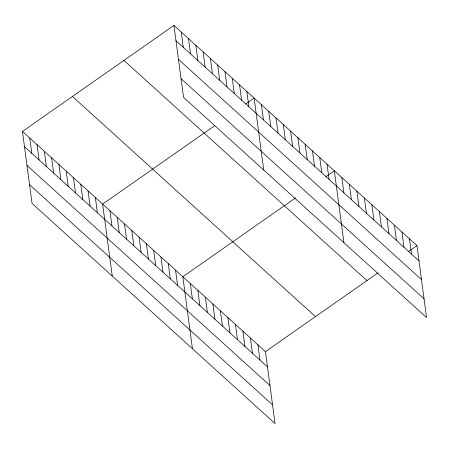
<?xml version="1.0" encoding="UTF-8"?>
<svg xmlns="http://www.w3.org/2000/svg" width="449" height="449" viewBox="0 0 449 449"><rect width="100%" height="100%" fill="white"/><g stroke="black" fill="none" stroke-linecap="round" stroke-linejoin="round"><path stroke-width="0.67" d="M22.45 131.445L265.454 351.612L275.057 423.57L32.053 203.403L22.45 131.445L173.943 25.43L416.947 245.597L426.55 317.555L183.546 97.388L173.943 25.43M214.695 125.686L102.641 204.099L112.244 276.056M245.805 103.915L254.134 98.084L263.737 170.042M295.442 197.953L182.833 276.758L192.436 348.71M325.996 176.569L334.325 170.743L343.928 242.696M265.454 351.612L378.064 272.807M408.618 251.429L416.947 245.597M175.98 40.691L418.984 260.858M178.478 59.403L421.482 279.57M181.048 78.676L424.052 298.843M123.952 60.413L366.956 280.586M72.441 96.462L315.445 316.629M24.487 146.705L267.492 366.878M26.985 165.417L269.989 385.584M29.555 184.691L272.56 404.858M409.437 238.795L411.475 254.055M401.928 231.987L403.965 247.247M394.418 225.185L396.45 240.445M386.903 218.377L388.941 233.637M379.394 211.574L381.431 226.835M371.884 204.766L373.922 220.027M364.369 197.964L366.406 213.224M356.86 191.156L358.897 206.417M349.35 184.354L351.387 199.614M341.841 177.546L343.872 192.806M327.035 164.138L329.072 179.398M319.75 157.532L321.781 172.792M312.459 150.926L314.496 166.186M305.168 144.32L307.206 159.586M297.878 137.714L299.915 152.98M290.587 131.114L292.625 146.374M283.297 124.508L285.334 139.768M276.006 117.902L278.043 133.162M268.715 111.296L270.753 126.556M261.425 104.69L263.462 119.95M246.843 91.478L248.881 106.744M239.558 84.878L241.59 100.138M232.268 78.272L234.305 93.532M224.977 71.666L227.014 86.926M257.945 344.81L259.977 360.07M217.686 65.06L219.724 80.32M250.43 338.002L252.467 353.268M210.396 58.454L212.433 73.72M242.92 331.199L244.958 346.46M203.105 51.848L205.142 67.114M235.411 324.391L237.448 339.657M195.815 45.248L197.852 60.508M227.901 317.589L229.933 332.849M188.524 38.642L190.561 53.902M220.386 310.781L222.423 326.047M181.233 32.036L183.271 47.297M212.877 303.979L214.914 319.239M205.367 297.171L207.404 312.437M197.857 290.368L199.889 305.629M190.342 283.56L192.38 298.826M175.542 270.152L177.579 285.412M168.252 263.546L170.289 278.807M160.961 256.94L162.998 272.201M153.67 250.334L155.708 265.6M146.38 243.728L148.417 258.994M139.095 237.128L141.126 252.389M131.804 230.522L133.836 245.783M124.513 223.916L126.551 239.177M117.223 217.31L119.26 232.571M109.932 210.704L111.969 225.97M95.351 197.498L97.388 212.759M88.06 190.892L90.097 206.153M80.769 184.286L82.807 199.547M73.479 177.681L75.516 192.941M66.188 171.075L68.226 186.341M58.903 164.469L60.935 179.735M51.613 157.863L53.644 173.129M44.322 151.262L46.359 166.523M37.031 144.657L39.069 159.917M29.741 138.051L31.778 153.311"/></g></svg>
